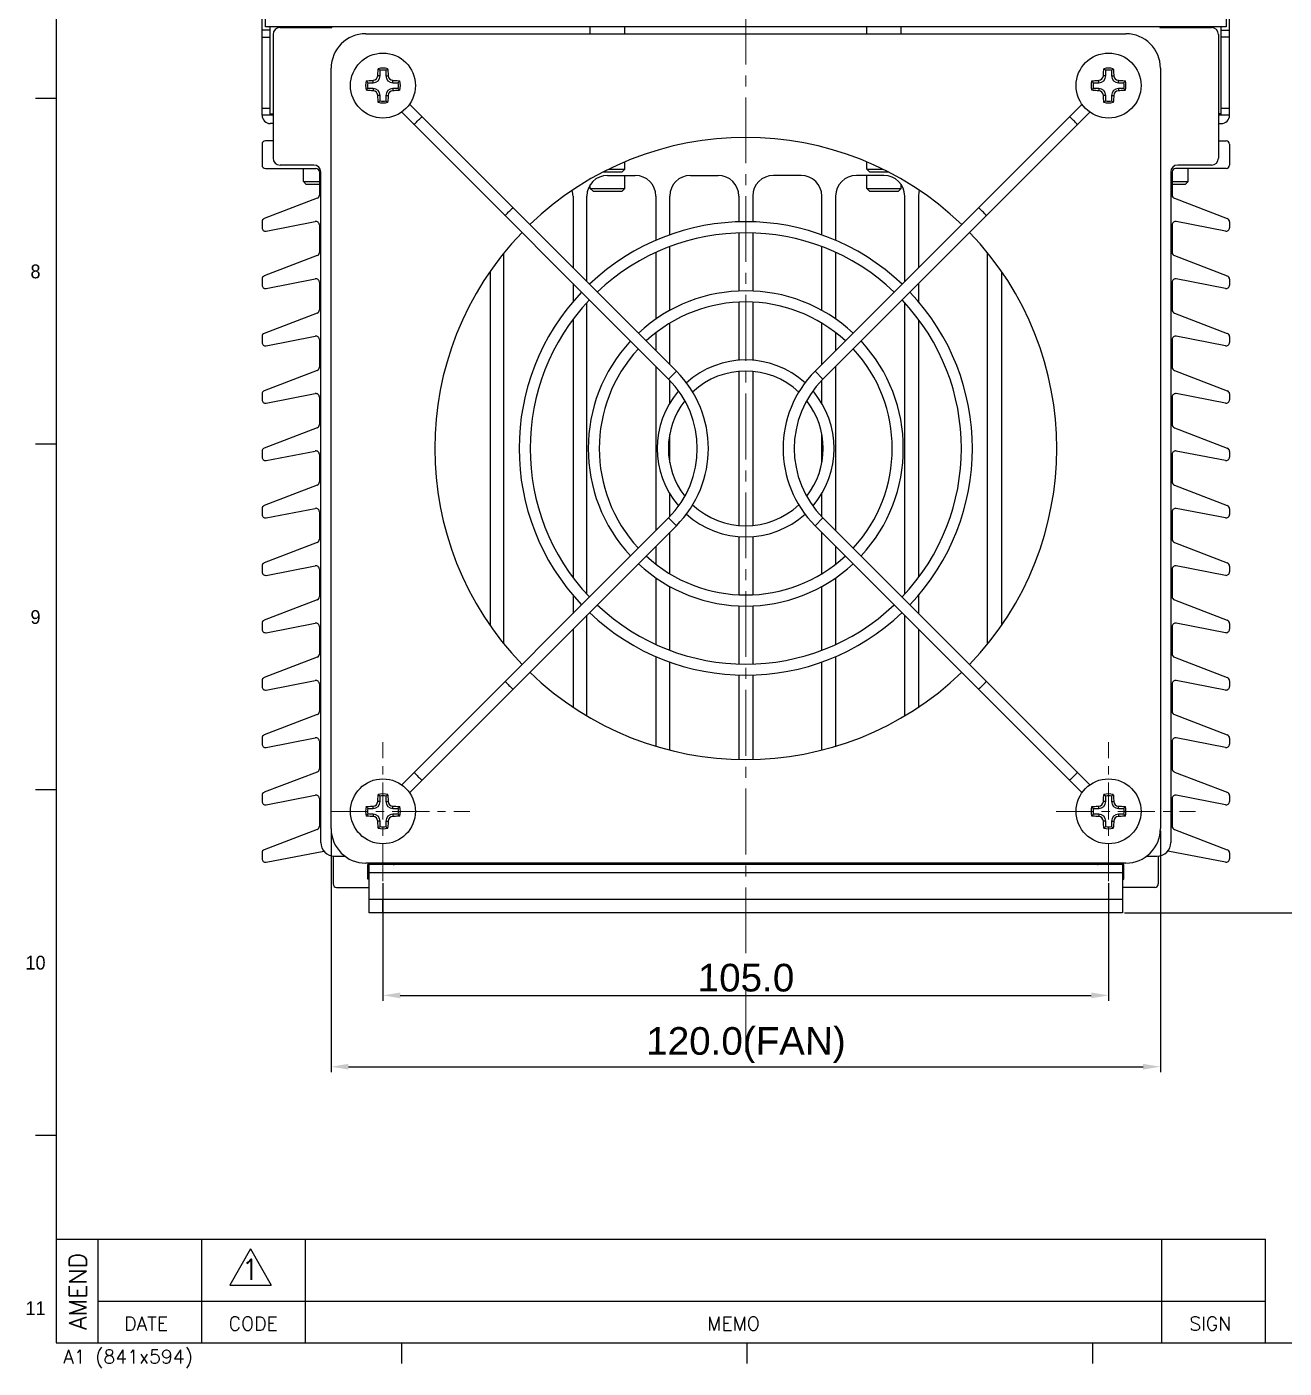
# Model space of a CAD drawing. Header units: millimetres. Extents: x 12659 to 13466, y -343 to 215.
# Drawn here: x 12658.7 to 12840.6, y -342.8 to -148.8 of the extents above; entities that cross this region are included whole.
import ezdxf
from ezdxf.enums import TextEntityAlignment as Align

# ---------------------------------------------------------------- set-up
doc = ezdxf.new("R2010")
doc.units = ezdxf.units.MM
doc.header["$PDMODE"] = 3
doc.header["$PDSIZE"] = 1
for name, pattern in [('CENTER', [17.8, 10.75, -2.35, 2.35, -2.35]), ('CENTER2', [28.575, 19.05, -3.175, 3.175, -3.175]), ('CENTERX2', [101.6, 63.5, -12.7, 12.7, -12.7])]:
    doc.linetypes.add(name, pattern=pattern)
doc.layers.get('0').update_dxf_attribs({"linetype": 'CONTINUOUS'})
doc.layers.get('Defpoints').update_dxf_attribs({"linetype": 'CONTINUOUS'})
doc.layers.add('3', color=112, linetype='CENTERX2', lineweight=15)
doc.layers.add('Dim', color=1, linetype='CONTINUOUS')
doc.styles.add('OMI-1', font='arial.ttf', dxfattribs={"oblique": 1})
doc.styles.add('SIM', font='simplex')
doc.styles.get("Standard").update_dxf_attribs({"font": 'gulim.ttc', "width": 0.8, "height": 2})
doc.dimstyles.new('1', dxfattribs={"dimtxt": 4, "dimasz": 2.5, "dimexe": 0.8, "dimexo": 0.3, "dimgap": 0.5, "dimtad": 1, "dimtoh": 1, "dimdec": 1, "dimzin": 0, "dimdsep": 46, "dimtxsty": 'OMI-1', "dimcen": 0, "dimclrd": 256, "dimclre": 256, "dimclrt": 256, "dimadec": 0, "dimazin": 0, "dimtfac": 0.8, "dimtdec": 1, "dimtix": 1, "dimtmove": 0, "dimatfit": 3, "dimfxl": 1, "dimtolj": 1, "dimtzin": 0, "dimarcsym": 0})

# ---------------------------------------------------------------- blocks, each defined once
blk = doc.blocks.new('*D6272')
at = {"layer": 'Defpoints', "color": 0}
for p in [(12702.7, -264.77), (12822.7, -264.77), (12822.7, -299.22)]:
    blk.add_point(p, dxfattribs=at)
at = {"layer": 'Dim', "lineweight": -2, "ltscale": 0.1}
for p, q in [((12702.7, -265.07), (12702.7, -300.02)), ((12822.7, -265.07), (12822.7, -300.02)), ((12705.2, -299.22), (12820.2, -299.22))]:
    blk.add_line(p, q, dxfattribs=at)
at = {"layer": 'Dim'}
for points in [[(12705.2, -298.8), (12705.2, -299.63), (12702.7, -299.22)], [(12820.2, -299.63), (12820.2, -298.8), (12822.7, -299.22)]]:
    blk.add_solid(points, dxfattribs=at)
at = {"layer": 'Dim', "insert": (12762.7, -296.09), "char_height": 4, "attachment_point": 5, "style": 'OMI-1'}
blk.add_mtext('\\A1;\\A1;120.0(FAN)', dxfattribs=at)
blk = doc.blocks.new('*D6273')
at = {"layer": 'Defpoints', "color": 0}
for p in [(12710.2, -272.37), (12815.2, -272.37), (12815.2, -288.9)]:
    blk.add_point(p, dxfattribs=at)
at = {"layer": 'Dim', "lineweight": -2, "ltscale": 0.1}
for p, q in [((12710.2, -272.67), (12710.2, -289.7)), ((12815.2, -272.67), (12815.2, -289.7)), ((12712.7, -288.9), (12812.7, -288.9))]:
    blk.add_line(p, q, dxfattribs=at)
at = {"layer": 'Dim'}
for points in [[(12712.7, -288.48), (12712.7, -289.31), (12710.2, -288.9)], [(12812.7, -289.31), (12812.7, -288.48), (12815.2, -288.9)]]:
    blk.add_solid(points, dxfattribs=at)
at = {"layer": 'Dim', "insert": (12762.7, -286.36), "char_height": 4, "attachment_point": 5, "style": 'OMI-1'}
blk.add_mtext('\\A1;105.0', dxfattribs=at)
blk = doc.blocks.new('*D6281')
at = {"layer": 'Defpoints', "color": 0}
for p in [(12793.74, -28.27), (12817.2, -276.97), (12849.53, -276.97)]:
    blk.add_point(p, dxfattribs=at)
at = {"layer": 'Dim', "lineweight": -2}
for p, q in [((12794.04, -28.27), (12850.33, -28.27)), ((12849.53, -30.77), (12849.53, -274.47)), ((12817.5, -276.97), (12850.33, -276.97))]:
    blk.add_line(p, q, dxfattribs=at)
at = {"layer": 'Dim'}
for points in [[(12849.94, -30.77), (12849.11, -30.77), (12849.53, -28.27)], [(12849.11, -274.47), (12849.94, -274.47), (12849.53, -276.97)]]:
    blk.add_solid(points, dxfattribs=at)
at = {"layer": 'Dim', "insert": (12846.98, -152.62), "char_height": 4, "attachment_point": 5, "rotation": 90, "style": 'OMI-1'}
blk.add_mtext('\\A1;248.7', dxfattribs=at)

msp = doc.modelspace()

# ---------------------------------------------------------------- linework, layer by layer
for p, q in [((12662.92, 210.84), (12662.92, -339.16)), ((12662.92, -159.16), (12659.92, -159.16)), ((12662.92, -209.16), (12659.92, -209.16)), ((12662.92, -259.16), (12659.92, -259.16)), ((12662.92, -309.16), (12659.92, -309.16)), ((12662.92, -324.16), (12837.92, -324.16)), ((12668.92, -324.16), (12668.92, -339.16)), ((12683.92, -324.16), (12683.92, -339.16)), ((12691.02, -325.56), (12688.02, -330.81)), ((12691.02, -325.56), (12694.02, -330.81)), ((12698.92, -324.16), (12698.92, -339.16)), ((12822.92, -339.16), (12822.92, -324.16)), ((12837.92, -339.16), (12837.92, -324.16)), ((12688.02, -330.81), (12694.02, -330.81)), ((12837.92, -333.16), (12668.92, -333.16)), ((12662.92, -339.16), (13462.92, -339.16)), ((12712.92, -342.16), (12712.92, -339.16)), ((12762.92, -342.16), (12762.92, -339.16)), ((12812.92, -342.16), (12812.92, -339.16))]:
    msp.add_line(p, q)
at = {"color": 7, "linetype": 'Continuous'}
for p, q in [((12692.7, -161.57), (12692.7, -58.97)), ((12693.2, -148.77), (12693.2, -58.77)), ((12832.2, -58.77), (12832.2, -148.77)), ((12832.7, -161.57), (12832.7, -58.97)), ((12693.9, -149.27), (12692.7, -149.27)), ((12832.2, -148.77), (12693.2, -148.77)), ((12693.9, -161.57), (12693.9, -148.77)), ((12695.3, -148.87), (12702.8, -148.87)), ((12696.16, -148.77), (12696.14, -148.87)), ((12700.04, -148.77), (12700.02, -148.87)), ((12702.8, -148.77), (12702.8, -148.87)), ((12740.2, -149.77), (12740.2, -148.77)), ((12745.2, -149.77), (12745.2, -148.77)), ((12780.2, -149.77), (12780.2, -148.77)), ((12785.2, -149.77), (12785.2, -148.77)), ((12822.6, -148.77), (12822.6, -148.87)), ((12822.6, -148.87), (12830.1, -148.87)), ((12827.32, -148.77), (12827.38, -148.87)), ((12831.5, -161.57), (12831.5, -148.77)), ((12831.5, -149.27), (12832.7, -149.27)), ((12692.7, -150.27), (12693.9, -150.27)), ((12694.3, -149.87), (12694.3, -167.77)), ((12707.7, -149.77), (12817.7, -149.77)), ((12831.1, -149.87), (12831.1, -167.77)), ((12832.7, -150.27), (12831.5, -150.27)), ((12702.7, -264.77), (12702.7, -154.77)), ((12709.79, -155.86), (12709.79, -155.06)), ((12710.62, -155.06), (12710.62, -155.86)), ((12814.79, -155.86), (12814.79, -155.06)), ((12815.62, -155.06), (12815.62, -155.86)), ((12822.7, -154.77), (12822.7, -264.77)), ((12707.99, -156.86), (12708.79, -156.86)), ((12708.79, -156.86), (12708.79, -156.52)), ((12709.79, -155.86), (12709.45, -155.86)), ((12710.62, -155.86), (12710.96, -155.86)), ((12711.62, -156.86), (12711.62, -156.52)), ((12711.62, -156.86), (12712.41, -156.86)), ((12812.99, -156.86), (12813.79, -156.86)), ((12813.79, -156.86), (12813.79, -156.52)), ((12814.79, -155.86), (12814.45, -155.86)), ((12815.62, -155.86), (12815.96, -155.86)), ((12816.62, -156.86), (12816.62, -156.52)), ((12816.62, -156.86), (12817.41, -156.86)), ((12708.79, -157.69), (12707.99, -157.69)), ((12708.79, -157.69), (12708.79, -158.03)), ((12709.79, -158.69), (12709.45, -158.69)), ((12709.79, -159.48), (12709.79, -158.69)), ((12710.62, -158.69), (12710.62, -159.48)), ((12710.62, -158.69), (12710.96, -158.69)), ((12711.62, -157.69), (12711.62, -158.03)), ((12712.41, -157.69), (12711.62, -157.69)), ((12813.79, -157.69), (12812.99, -157.69)), ((12813.79, -157.69), (12813.79, -158.03)), ((12814.79, -158.69), (12814.45, -158.69)), ((12814.79, -159.48), (12814.79, -158.69)), ((12815.62, -158.69), (12815.96, -158.69)), ((12815.62, -158.69), (12815.62, -159.48)), ((12817.41, -157.69), (12816.62, -157.69)), ((12816.62, -157.69), (12816.62, -158.03)), ((12693.9, -160.57), (12692.7, -160.57)), ((12752.66, -198.6), (12714.04, -159.98)), ((12772.74, -198.6), (12811.36, -159.98)), ((12832.7, -160.57), (12831.5, -160.57)), ((12694.3, -161.57), (12692.7, -161.57)), ((12693.9, -161.37), (12694.3, -161.37)), ((12694.3, -162.77), (12693.9, -162.77)), ((12751.53, -199.73), (12712.91, -161.11)), ((12773.87, -199.73), (12812.5, -161.11)), ((12831.5, -161.37), (12831.1, -161.37)), ((12832.7, -161.57), (12831.1, -161.57)), ((12831.1, -162.77), (12831.5, -162.77)), ((12692.7, -165.77), (12692.7, -168.77)), ((12694.3, -165.27), (12693.2, -165.27)), ((12831.1, -165.27), (12832.2, -165.27)), ((12832.7, -165.77), (12832.7, -168.77)), ((12700.2, -168.77), (12695.3, -168.77)), ((12745.2, -169.37), (12745.2, -168.33)), ((12780.2, -169.37), (12780.2, -168.33)), ((12830.1, -168.77), (12825.2, -168.77)), ((12693.2, -169.27), (12700.5, -169.27)), ((12698.7, -171.17), (12698.7, -169.27)), ((12701, -169.77), (12701, -173.11)), ((12701.2, -266.77), (12701.2, -169.77)), ((12742.1, -169.77), (12744.8, -169.77)), ((12742.7, -170.27), (12746.7, -170.27)), ((12742.93, -169.37), (12745.2, -169.37)), ((12745.2, -169.37), (12744.8, -169.77)), ((12745.2, -172.17), (12745.2, -170.27)), ((12754.7, -170.27), (12758.7, -170.27)), ((12770.7, -170.27), (12766.7, -170.27)), ((12782.7, -170.27), (12778.7, -170.27)), ((12780.2, -169.37), (12782.47, -169.37)), ((12780.2, -169.37), (12780.6, -169.77)), ((12780.2, -172.17), (12780.2, -170.27)), ((12780.6, -169.77), (12783.3, -169.77)), ((12824.2, -169.77), (12824.2, -266.77)), ((12824.4, -169.77), (12824.4, -173.11)), ((12832.2, -169.27), (12824.9, -169.27)), ((12826.7, -171.17), (12826.7, -169.27)), ((12699.1, -171.57), (12698.7, -171.17)), ((12698.7, -171.17), (12701, -171.17)), ((12701, -171.57), (12699.1, -171.57)), ((12740.2, -172.17), (12740.2, -171.62)), ((12740.2, -172.17), (12740.6, -172.57)), ((12740.2, -172.17), (12745.2, -172.17)), ((12740.6, -172.57), (12744.8, -172.57)), ((12745.2, -172.17), (12744.8, -172.57)), ((12780.2, -172.17), (12785.2, -172.17)), ((12780.2, -172.17), (12780.6, -172.57)), ((12780.6, -172.57), (12784.8, -172.57)), ((12785.2, -172.17), (12784.8, -172.57)), ((12785.2, -172.17), (12785.2, -171.62)), ((12824.4, -171.17), (12826.7, -171.17)), ((12826.3, -171.57), (12824.4, -171.57)), ((12826.3, -171.57), (12826.7, -171.17)), ((12700.68, -173.58), (12693.02, -176.52)), ((12737.7, -173.27), (12737.7, -183.64)), ((12739.7, -185.64), (12739.7, -173.27)), ((12749.7, -173.27), (12749.7, -179.69)), ((12751.7, -178.88), (12751.7, -173.27)), ((12761.7, -173.27), (12761.7, -177.02)), ((12763.7, -173.27), (12763.7, -177.02)), ((12773.7, -178.88), (12773.7, -173.27)), ((12775.7, -173.27), (12775.7, -179.69)), ((12785.7, -185.64), (12785.7, -173.27)), ((12787.7, -173.27), (12787.7, -183.64)), ((12824.72, -173.58), (12832.38, -176.52)), ((12692.7, -176.99), (12692.7, -177.83)), ((12693.3, -178.33), (12700.41, -176.94)), ((12701, -177.43), (12701, -181.41)), ((12824.4, -177.43), (12824.4, -181.41)), ((12832.11, -178.33), (12825, -176.94)), ((12832.7, -176.99), (12832.7, -177.83)), ((12761.7, -178.62), (12761.7, -187.02)), ((12763.7, -178.62), (12763.7, -187.02)), ((12700.68, -181.88), (12693.02, -184.82)), ((12727.7, -238.01), (12727.7, -181.54)), ((12749.7, -181.42), (12749.7, -191.06)), ((12751.7, -189.82), (12751.7, -180.59)), ((12773.7, -189.82), (12773.7, -180.59)), ((12775.7, -181.42), (12775.7, -191.06)), ((12797.7, -238.01), (12797.7, -181.54)), ((12824.72, -181.88), (12832.38, -184.82)), ((12725.7, -184.21), (12725.7, -235.33)), ((12799.7, -184.21), (12799.7, -235.33)), ((12692.7, -185.29), (12692.7, -186.13)), ((12693.3, -186.63), (12700.41, -185.24)), ((12701, -185.73), (12701, -189.71)), ((12737.7, -185.9), (12737.7, -188.55)), ((12787.7, -185.9), (12787.7, -188.55)), ((12824.4, -185.73), (12824.4, -189.71)), ((12832.11, -186.63), (12825, -185.24)), ((12832.7, -185.29), (12832.7, -186.13)), ((12739.7, -230.81), (12739.7, -188.74)), ((12761.7, -188.62), (12761.7, -197.03)), ((12763.7, -188.62), (12763.7, -197.03)), ((12785.7, -230.81), (12785.7, -188.74)), ((12700.68, -190.18), (12693.02, -193.12)), ((12737.7, -191.15), (12737.7, -228.4)), ((12751.7, -197.64), (12751.7, -191.68)), ((12773.7, -197.64), (12773.7, -191.68)), ((12787.7, -191.15), (12787.7, -228.4)), ((12824.72, -190.18), (12832.38, -193.12)), ((12692.7, -193.59), (12692.7, -194.43)), ((12693.3, -194.93), (12700.41, -193.54)), ((12701, -194.03), (12701, -198.01)), ((12749.7, -193.05), (12749.7, -195.64)), ((12775.7, -193.05), (12775.7, -195.64)), ((12824.4, -194.03), (12824.4, -198.01)), ((12832.11, -194.93), (12825, -193.54)), ((12832.7, -193.59), (12832.7, -194.43)), ((12749.7, -197.9), (12749.7, -221.64)), ((12775.7, -197.9), (12775.7, -221.64)), ((12700.68, -198.48), (12693.02, -201.42)), ((12751.53, -199.73), (12752.66, -198.6)), ((12761.7, -198.63), (12761.7, -220.92)), ((12763.7, -198.63), (12763.7, -220.92)), ((12773.87, -199.73), (12772.74, -198.6)), ((12824.72, -198.48), (12832.38, -201.42)), ((12751.7, -203.26), (12751.7, -199.92)), ((12773.7, -203.26), (12773.7, -199.92)), ((12692.7, -201.89), (12692.7, -202.73)), ((12693.3, -203.23), (12700.41, -201.84)), ((12701, -202.33), (12701, -206.31)), ((12824.4, -202.33), (12824.4, -206.31)), ((12832.11, -203.23), (12825, -201.84)), ((12832.7, -201.89), (12832.7, -202.73)), ((12700.68, -206.78), (12693.02, -209.72)), ((12824.72, -206.78), (12832.38, -209.72)), ((12751.7, -211.79), (12751.7, -207.76)), ((12773.7, -211.79), (12773.7, -207.76)), ((12692.7, -210.19), (12692.7, -211.03)), ((12693.3, -211.53), (12700.41, -210.14)), ((12701, -210.63), (12701, -214.61)), ((12824.4, -210.63), (12824.4, -214.61)), ((12832.11, -211.53), (12825, -210.14)), ((12832.7, -210.19), (12832.7, -211.03)), ((12700.68, -215.08), (12693.02, -218.02)), ((12824.72, -215.08), (12832.38, -218.02)), ((12751.7, -219.62), (12751.7, -216.29)), ((12773.7, -219.62), (12773.7, -216.29)), ((12692.7, -218.49), (12692.7, -219.33)), ((12693.3, -219.83), (12700.41, -218.44)), ((12701, -218.93), (12701, -222.91)), ((12824.4, -218.93), (12824.4, -222.91)), ((12832.11, -219.83), (12825, -218.44)), ((12832.7, -218.49), (12832.7, -219.33)), ((12751.53, -219.81), (12712.91, -258.44)), ((12752.66, -220.95), (12714.04, -259.57)), ((12751.53, -219.81), (12752.66, -220.95)), ((12773.87, -219.81), (12772.74, -220.95)), ((12772.74, -220.95), (12811.36, -259.57)), ((12773.87, -219.81), (12812.5, -258.44)), ((12751.7, -227.87), (12751.7, -221.9)), ((12761.7, -222.52), (12761.7, -230.92)), ((12763.7, -222.52), (12763.7, -230.92)), ((12773.7, -227.87), (12773.7, -221.9)), ((12700.68, -223.38), (12693.02, -226.32)), ((12749.7, -223.9), (12749.7, -226.49)), ((12775.7, -223.9), (12775.7, -226.49)), ((12824.72, -223.38), (12832.38, -226.32)), ((12692.7, -226.79), (12692.7, -227.63)), ((12693.3, -228.13), (12700.41, -226.74)), ((12832.11, -228.13), (12825, -226.74)), ((12832.7, -226.79), (12832.7, -227.63)), ((12701, -227.23), (12701, -231.21)), ((12749.7, -228.48), (12749.7, -238.13)), ((12775.7, -228.48), (12775.7, -238.13)), ((12824.4, -227.23), (12824.4, -231.21)), ((12751.7, -238.96), (12751.7, -229.73)), ((12773.7, -238.96), (12773.7, -229.73)), ((12700.68, -231.68), (12693.02, -234.62)), ((12737.7, -230.99), (12737.7, -233.64)), ((12761.7, -232.52), (12761.7, -240.93)), ((12763.7, -232.52), (12763.7, -240.93)), ((12787.7, -230.99), (12787.7, -233.64)), ((12824.72, -231.68), (12832.38, -234.62)), ((12739.7, -248.43), (12739.7, -233.9)), ((12785.7, -248.43), (12785.7, -233.9)), ((12692.7, -235.09), (12692.7, -235.93)), ((12693.3, -236.43), (12700.41, -235.04)), ((12701, -235.53), (12701, -239.51)), ((12737.7, -235.9), (12737.7, -247.15)), ((12787.7, -235.9), (12787.7, -247.15)), ((12824.4, -235.53), (12824.4, -239.51)), ((12832.11, -236.43), (12825, -235.04)), ((12832.7, -235.09), (12832.7, -235.93)), ((12700.68, -239.98), (12693.02, -242.92)), ((12749.7, -239.86), (12749.7, -252.83)), ((12775.7, -239.86), (12775.7, -252.83)), ((12824.72, -239.98), (12832.38, -242.92)), ((12751.7, -253.39), (12751.7, -240.66)), ((12761.7, -242.53), (12761.7, -254.73)), ((12763.7, -242.53), (12763.7, -254.73)), ((12773.7, -253.39), (12773.7, -240.66)), ((12692.7, -243.39), (12692.7, -244.23)), ((12693.3, -244.73), (12700.41, -243.34)), ((12701, -243.83), (12701, -247.81)), ((12824.4, -243.83), (12824.4, -247.81)), ((12832.11, -244.73), (12825, -243.34)), ((12832.7, -243.39), (12832.7, -244.23)), ((12700.68, -248.28), (12693.02, -251.22)), ((12824.72, -248.28), (12832.38, -251.22)), ((12692.7, -251.69), (12692.7, -252.53)), ((12693.3, -253.03), (12700.41, -251.64)), ((12701, -252.13), (12701, -256.11)), ((12824.4, -252.13), (12824.4, -256.11)), ((12832.11, -253.03), (12825, -251.64)), ((12832.7, -251.69), (12832.7, -252.53)), ((12700.68, -256.58), (12693.02, -259.52)), ((12824.72, -256.58), (12832.38, -259.52)), ((12692.7, -259.99), (12692.7, -260.83)), ((12693.3, -261.33), (12700.41, -259.94)), ((12832.11, -261.33), (12825, -259.94)), ((12832.7, -259.99), (12832.7, -260.83)), ((12701, -260.43), (12701, -264.41)), ((12707.99, -261.86), (12708.79, -261.86)), ((12708.79, -261.86), (12708.79, -261.52)), ((12709.79, -260.86), (12709.45, -260.86)), ((12709.79, -260.86), (12709.79, -260.06)), ((12710.62, -260.06), (12710.62, -260.86)), ((12710.62, -260.86), (12710.96, -260.86)), ((12711.62, -261.86), (12711.62, -261.52)), ((12711.62, -261.86), (12712.41, -261.86)), ((12812.99, -261.86), (12813.79, -261.86)), ((12813.79, -261.86), (12813.79, -261.52)), ((12814.79, -260.86), (12814.45, -260.86)), ((12814.79, -260.86), (12814.79, -260.06)), ((12815.62, -260.06), (12815.62, -260.86)), ((12815.62, -260.86), (12815.96, -260.86)), ((12816.62, -261.86), (12816.62, -261.52)), ((12816.62, -261.86), (12817.41, -261.86)), ((12824.4, -260.43), (12824.4, -264.41)), ((12708.79, -262.69), (12707.99, -262.69)), ((12708.79, -262.69), (12708.79, -263.03)), ((12709.79, -263.69), (12709.45, -263.69)), ((12709.79, -264.48), (12709.79, -263.69)), ((12710.62, -263.69), (12710.96, -263.69)), ((12710.62, -263.69), (12710.62, -264.48)), ((12712.41, -262.69), (12711.62, -262.69)), ((12711.62, -262.69), (12711.62, -263.03)), ((12813.79, -262.69), (12812.99, -262.69)), ((12813.79, -262.69), (12813.79, -263.03)), ((12814.79, -263.69), (12814.45, -263.69)), ((12814.79, -264.48), (12814.79, -263.69)), ((12815.62, -263.69), (12815.96, -263.69)), ((12815.62, -263.69), (12815.62, -264.48)), ((12817.41, -262.69), (12816.62, -262.69)), ((12816.62, -262.69), (12816.62, -263.03)), ((12700.68, -264.88), (12693.02, -267.82)), ((12824.72, -264.88), (12832.38, -267.82)), ((12692.7, -268.29), (12692.7, -269.13)), ((12693.3, -269.63), (12701.63, -268.01)), ((12703, -268.77), (12703, -272.77)), ((12703.2, -268.77), (12704.71, -268.77)), ((12820.69, -268.77), (12822.2, -268.77)), ((12822.4, -268.77), (12822.4, -272.77)), ((12832.11, -269.63), (12823.77, -268.01)), ((12832.7, -268.29), (12832.7, -269.13)), ((12817.7, -269.77), (12707.7, -269.77)), ((12817.4, -269.97), (12708, -269.97)), ((12708, -272.07), (12708, -269.97)), ((12708.2, -276.97), (12708.2, -269.97)), ((12817.2, -271.17), (12708.2, -271.17)), ((12720.7, -269.77), (12720.7, -269.97)), ((12724.7, -269.77), (12724.7, -269.97)), ((12753.7, -269.97), (12753.7, -269.77)), ((12771.7, -269.97), (12771.7, -269.77)), ((12800.7, -269.77), (12800.7, -269.97)), ((12804.7, -269.77), (12804.7, -269.97)), ((12817.2, -269.97), (12817.2, -276.97)), ((12817.4, -272.07), (12817.4, -269.97)), ((12703.5, -273.27), (12708.2, -273.27)), ((12708.2, -272.07), (12708, -272.07)), ((12817.2, -272.07), (12817.4, -272.07)), ((12821.9, -273.27), (12817.2, -273.27)), ((12708.2, -274.97), (12817.2, -274.97)), ((12710.2, -276.97), (12710.2, -274.97)), ((12815.2, -274.97), (12815.2, -276.97)), ((12817.2, -276.97), (12708.2, -276.97))]:
    msp.add_line(p, q, dxfattribs=at)
for centre in [(12710.2, -157.27), (12815.2, -157.27), (12710.2, -262.27), (12815.2, -262.27)]:
    msp.add_circle(centre, 4.7, dxfattribs=at)
for centre, radius, start, end in [((12695.3, -149.87), 1, 90, 180), ((12722.7, -134.57), 25.8, 213.4126, 213.6841), ((12802.7, -134.57), 25.8, 326.3159, 326.5874), ((12830.1, -149.87), 1, 0, 90), ((12707.7, -154.77), 5, 90, 180), ((12817.7, -154.77), 5, 0, 90), ((12710.2, -157.27), 2.52, 74.2586, 105.7414), ((12710.2, -157.27), 2.25, 79.3916, 100.6084), ((12815.2, -157.27), 2.52, 74.2586, 105.7414), ((12815.2, -157.27), 2.25, 79.3916, 100.6084), ((12710.2, -157.27), 2.52, 164.2586, 195.7414), ((12710.2, -157.27), 2.25, 169.3916, 190.6084), ((12708.79, -155.86), 1, 270, 0), ((12708.75, -155.82), 0.694, 272.8543, 357.1457), ((12711.62, -155.86), 1, 180, 270), ((12711.65, -155.82), 0.694, 182.8541, 267.1459), ((12710.2, -157.27), 2.25, 349.3916, 10.6084), ((12710.2, -157.27), 2.52, 344.2586, 15.7414), ((12815.2, -157.27), 2.52, 164.2586, 195.7414), ((12815.2, -157.27), 2.25, 169.3916, 190.6084), ((12813.79, -155.86), 1, 270, 0), ((12813.75, -155.82), 0.694, 272.8543, 357.1457), ((12816.62, -155.86), 1, 180, 270), ((12816.65, -155.82), 0.694, 182.8541, 267.1459), ((12815.2, -157.27), 2.25, 349.3916, 10.6084), ((12815.2, -157.27), 2.52, 344.2586, 15.7414), ((12708.79, -158.69), 1, 0, 90), ((12708.75, -158.72), 0.694, 2.8541, 87.1459), ((12711.62, -158.69), 1, 90, 180), ((12711.65, -158.72), 0.694, 92.8543, 177.1457), ((12813.79, -158.69), 1, 0, 90), ((12813.75, -158.72), 0.694, 2.8541, 87.1459), ((12816.62, -158.69), 1, 90, 180), ((12816.65, -158.72), 0.694, 92.8543, 177.1457), ((12710.2, -157.27), 2.52, 254.2586, 285.7414), ((12710.2, -157.27), 2.25, 259.3916, 280.6084), ((12815.2, -157.27), 2.52, 254.2586, 285.7414), ((12815.2, -157.27), 2.25, 259.3916, 280.6084), ((12693.9, -161.57), 1.2, 180, 270), ((12831.5, -161.57), 1.2, 270, 0), ((12762.7, -209.77), 45, 46.0168, 133.9832), ((12693.2, -165.77), 0.5, 90, 180), ((12832.2, -165.77), 0.5, 0, 90), ((12693.2, -168.77), 0.5, 180, 270), ((12695.3, -167.77), 1, 180, 270), ((12700.2, -169.77), 1, 0, 90), ((12825.2, -169.77), 1, 90, 180), ((12830.1, -167.77), 1, 270, 360), ((12832.2, -168.77), 0.5, 270, 0), ((12700.5, -169.77), 0.5, 0, 90), ((12742.7, -173.27), 3, 90, 180), ((12746.7, -173.27), 3, 0, 90), ((12754.7, -173.27), 3, 90, 180), ((12758.7, -173.27), 3, 0, 90), ((12766.7, -173.27), 3, 90, 180), ((12770.7, -173.27), 3, 0, 90), ((12778.7, -173.27), 3, 90, 180), ((12782.7, -173.27), 3, 0, 90), ((12824.9, -169.77), 0.5, 90, 180), ((12734.7, -173.27), 3, 0, 15.4754), ((12790.7, -173.27), 3, 164.5246, 180), ((12700.5, -173.11), 0.5, 291, 0), ((12824.9, -173.11), 0.5, 180, 249), ((12693.2, -176.99), 0.5, 111, 180), ((12832.2, -176.99), 0.5, 0, 69), ((12693.2, -177.83), 0.5, 180, 281), ((12700.5, -177.43), 0.5, 0, 101), ((12762.7, -209.77), 45, 136.0168, 223.9832), ((12762.7, -209.77), 32.8, 46.3992, 133.6008), ((12762.7, -209.77), 45, 316.0168, 43.9832), ((12824.9, -177.43), 0.5, 79, 180), ((12832.2, -177.83), 0.5, 259, 0), ((12762.7, -209.77), 31.2, 46.471, 133.529), ((12700.5, -181.41), 0.5, 291, 0), ((12824.9, -181.41), 0.5, 180, 249), ((12693.2, -185.29), 0.5, 111, 180), ((12693.2, -186.13), 0.5, 180, 281), ((12700.5, -185.73), 0.5, 0, 101), ((12824.9, -185.73), 0.5, 79, 180), ((12832.2, -186.13), 0.5, 259, 0), ((12832.2, -185.29), 0.5, 0, 69), ((12762.7, -209.77), 32.8, 136.3992, 223.6008), ((12762.7, -209.77), 22.8, 47.0136, 132.9864), ((12762.7, -209.77), 32.8, 316.3992, 43.6008), ((12700.5, -189.71), 0.5, 291, 0), ((12762.7, -209.77), 31.2, 136.471, 223.529), ((12762.7, -209.77), 21.2, 47.1656, 132.8344), ((12762.7, -209.77), 31.2, 316.471, 43.529), ((12824.9, -189.71), 0.5, 180, 249), ((12693.2, -193.59), 0.5, 111, 180), ((12700.5, -194.03), 0.5, 0, 101), ((12824.9, -194.03), 0.5, 79, 180), ((12832.2, -193.59), 0.5, 0, 69), ((12693.2, -194.43), 0.5, 180, 281), ((12762.7, -209.77), 22.8, 137.0136, 222.9864), ((12762.7, -209.77), 21.2, 137.1656, 222.8344), ((12762.7, -209.77), 21.2, 317.1656, 42.8344), ((12762.7, -209.77), 22.8, 317.0136, 42.9864), ((12832.2, -194.43), 0.5, 259, 0), ((12762.7, -209.77), 12.8, 47.812, 132.188), ((12700.5, -198.01), 0.5, 291, 0), ((12741.49, -209.77), 14.2, 315, 45), ((12741.49, -209.77), 15.8, 315, 45), ((12762.7, -209.77), 11.2, 46.6495, 133.3505), ((12783.91, -209.77), 15.8, 135, 225), ((12783.91, -209.77), 14.2, 135, 225), ((12824.9, -198.01), 0.5, 180, 249), ((12693.2, -201.89), 0.5, 111, 180), ((12762.7, -209.77), 12.8, 139.4702, 220.5298), ((12762.7, -209.77), 12.8, 319.4702, 40.5298), ((12832.2, -201.89), 0.5, 0, 69), ((12693.2, -202.73), 0.5, 180, 281), ((12700.5, -202.33), 0.5, 0, 101), ((12762.7, -209.77), 11.2, 141.9406, 218.0594), ((12762.7, -209.77), 11.2, 321.9406, 38.0594), ((12824.9, -202.33), 0.5, 79, 180), ((12832.2, -202.73), 0.5, 259, 0), ((12700.5, -206.31), 0.5, 291, 0), ((12824.9, -206.31), 0.5, 180, 249), ((12693.2, -210.19), 0.5, 111, 180), ((12693.2, -211.03), 0.5, 180, 281), ((12700.5, -210.63), 0.5, 0, 101), ((12824.9, -210.63), 0.5, 79, 180), ((12832.2, -211.03), 0.5, 259, 0), ((12832.2, -210.19), 0.5, 0, 69), ((12700.5, -214.61), 0.5, 291, 0), ((12824.9, -214.61), 0.5, 180, 249), ((12693.2, -218.49), 0.5, 111, 180), ((12700.5, -218.93), 0.5, 0, 101), ((12762.7, -209.77), 12.8, 227.812, 312.188), ((12762.7, -209.77), 11.2, 226.6495, 313.3505), ((12824.9, -218.93), 0.5, 79, 180), ((12832.2, -218.49), 0.5, 0, 69), ((12693.2, -219.33), 0.5, 180, 281), ((12832.2, -219.33), 0.5, 259, 0), ((12700.5, -222.91), 0.5, 291, 0), ((12824.9, -222.91), 0.5, 180, 249), ((12693.2, -226.79), 0.5, 111, 180), ((12700.5, -227.23), 0.5, 0, 101), ((12762.7, -209.77), 22.8, 227.0136, 312.9864), ((12762.7, -209.77), 21.2, 227.1656, 312.8344), ((12824.9, -227.23), 0.5, 79, 180), ((12832.2, -226.79), 0.5, 0, 69), ((12693.2, -227.63), 0.5, 180, 281), ((12832.2, -227.63), 0.5, 259, 0), ((12700.5, -231.21), 0.5, 291, 0), ((12762.7, -209.77), 31.2, 226.471, 313.529), ((12824.9, -231.21), 0.5, 180, 249), ((12693.2, -235.09), 0.5, 111, 180), ((12762.7, -209.77), 32.8, 226.3992, 313.6008), ((12832.2, -235.09), 0.5, 0, 69), ((12693.2, -235.93), 0.5, 180, 281), ((12700.5, -235.53), 0.5, 0, 101), ((12824.9, -235.53), 0.5, 79, 180), ((12832.2, -235.93), 0.5, 259, 0), ((12700.5, -239.51), 0.5, 291, 0), ((12824.9, -239.51), 0.5, 180, 249), ((12762.7, -209.77), 45, 226.0168, 313.9832), ((12693.2, -243.39), 0.5, 111, 180), ((12693.2, -244.23), 0.5, 180, 281), ((12700.5, -243.83), 0.5, 0, 101), ((12824.9, -243.83), 0.5, 79, 180), ((12832.2, -244.23), 0.5, 259, 0), ((12832.2, -243.39), 0.5, 0, 69), ((12700.5, -247.81), 0.5, 291, 0), ((12824.9, -247.81), 0.5, 180, 249), ((12693.2, -251.69), 0.5, 111, 180), ((12700.5, -252.13), 0.5, 0, 101), ((12824.9, -252.13), 0.5, 79, 180), ((12832.2, -251.69), 0.5, 0, 69), ((12693.2, -252.53), 0.5, 180, 281), ((12832.2, -252.53), 0.5, 259, 0), ((12700.5, -256.11), 0.5, 291, 0), ((12824.9, -256.11), 0.5, 180, 249), ((12693.2, -259.99), 0.5, 111, 180), ((12700.5, -260.43), 0.5, 0, 101), ((12710.2, -262.27), 2.52, 74.2586, 105.7414), ((12710.2, -262.27), 2.25, 79.3916, 100.6084), ((12815.2, -262.27), 2.52, 74.2586, 105.7414), ((12815.2, -262.27), 2.25, 79.3916, 100.6084), ((12824.9, -260.43), 0.5, 79, 180), ((12832.2, -259.99), 0.5, 0, 69), ((12693.2, -260.83), 0.5, 180, 281), ((12710.2, -262.27), 2.52, 164.2586, 195.7414), ((12710.2, -262.27), 2.25, 169.3916, 190.6084), ((12708.79, -260.86), 1, 270, 0), ((12708.75, -260.82), 0.694, 272.8543, 357.1457), ((12711.62, -260.86), 1, 180, 270), ((12711.65, -260.82), 0.694, 182.8541, 267.1459), ((12710.2, -262.27), 2.25, 349.3916, 10.6084), ((12710.2, -262.27), 2.52, 344.2586, 15.7414), ((12815.2, -262.27), 2.52, 164.2586, 195.7414), ((12815.2, -262.27), 2.25, 169.3916, 190.6084), ((12813.79, -260.86), 1, 270, 0), ((12813.75, -260.82), 0.694, 272.8543, 357.1457), ((12816.62, -260.86), 1, 180, 270), ((12816.65, -260.82), 0.694, 182.8541, 267.1459), ((12815.2, -262.27), 2.25, 349.3916, 10.6084), ((12815.2, -262.27), 2.52, 344.2586, 15.7414), ((12832.2, -260.83), 0.5, 259, 0), ((12708.79, -263.69), 1, 0, 90), ((12708.75, -263.72), 0.694, 2.8541, 87.1459), ((12711.62, -263.69), 1, 90, 180), ((12711.65, -263.72), 0.694, 92.8543, 177.1457), ((12813.79, -263.69), 1, 0, 90), ((12813.75, -263.72), 0.694, 2.8541, 87.1459), ((12816.62, -263.69), 1, 90, 180), ((12816.65, -263.72), 0.694, 92.8543, 177.1457), ((12700.5, -264.41), 0.5, 291, 0), ((12707.7, -264.77), 5, 180, 270), ((12710.2, -262.27), 2.52, 254.2586, 285.7414), ((12710.2, -262.27), 2.25, 259.3916, 280.6084), ((12815.2, -262.27), 2.52, 254.2586, 285.7414), ((12815.2, -262.27), 2.25, 259.3916, 280.6084), ((12817.7, -264.77), 5, 270, 0), ((12824.9, -264.41), 0.5, 180, 249), ((12703.2, -266.77), 2, 180, 270), ((12822.2, -266.77), 2, 270, 0), ((12693.2, -268.29), 0.5, 111, 180), ((12693.2, -269.13), 0.5, 180, 281), ((12832.2, -269.13), 0.5, 259, 0), ((12832.2, -268.29), 0.5, 0, 69), ((12711.7, -269.47), 0.5, 270, 322.8463), ((12813.7, -269.47), 0.5, 217.1537, 270), ((12703.5, -272.77), 0.5, 180, 270), ((12821.9, -272.77), 0.5, 270, 0)]:
    msp.add_arc(centre, radius, start, end, dxfattribs=at)
for points, knots in [([(12709.45, -155.86), (12709.45, -155.77), (12709.47, -155.43), (12709.49, -155.1), (12709.52, -154.85)], [0, 0, 0, 0, 0.257775, 1, 1, 1, 1]), ([(12709.79, -155.06), (12709.76, -155.04), (12709.68, -154.97), (12709.59, -154.9), (12709.52, -154.85)], [0, 0, 0, 0, 0.253259, 1, 1, 1, 1]), ([(12710.62, -155.06), (12710.64, -155.04), (12710.73, -154.97), (12710.82, -154.9), (12710.88, -154.85)], [0, 0, 0, 0, 0.253259, 1, 1, 1, 1]), ([(12710.88, -154.85), (12710.89, -154.93), (12710.92, -155.27), (12710.94, -155.6), (12710.96, -155.86)], [0, 0, 0, 0, 0.241535, 1, 1, 1, 1]), ([(12814.45, -155.86), (12814.45, -155.77), (12814.47, -155.43), (12814.49, -155.1), (12814.52, -154.85)], [0, 0, 0, 0, 0.257775, 1, 1, 1, 1]), ([(12814.79, -155.06), (12814.76, -155.04), (12814.68, -154.97), (12814.59, -154.9), (12814.52, -154.85)], [0, 0, 0, 0, 0.253259, 1, 1, 1, 1]), ([(12815.62, -155.06), (12815.64, -155.04), (12815.73, -154.97), (12815.82, -154.9), (12815.88, -154.85)], [0, 0, 0, 0, 0.253259, 1, 1, 1, 1]), ([(12815.88, -154.85), (12815.89, -154.93), (12815.92, -155.27), (12815.94, -155.6), (12815.96, -155.86)], [0, 0, 0, 0, 0.241535, 1, 1, 1, 1]), ([(12707.78, -156.59), (12707.86, -156.58), (12708.19, -156.55), (12708.53, -156.53), (12708.79, -156.52)], [0, 0, 0, 0, 0.241537, 1, 1, 1, 1]), ([(12707.99, -156.86), (12707.97, -156.84), (12707.9, -156.75), (12707.83, -156.66), (12707.78, -156.59)], [0, 0, 0, 0, 0.253259, 1, 1, 1, 1]), ([(12711.62, -156.52), (12711.7, -156.52), (12712.04, -156.54), (12712.38, -156.57), (12712.63, -156.59)], [0, 0, 0, 0, 0.257775, 1, 1, 1, 1]), ([(12712.41, -156.86), (12712.43, -156.84), (12712.5, -156.75), (12712.57, -156.66), (12712.63, -156.59)], [0, 0, 0, 0, 0.253259, 1, 1, 1, 1]), ([(12812.78, -156.59), (12812.86, -156.58), (12813.19, -156.55), (12813.53, -156.53), (12813.79, -156.52)], [0, 0, 0, 0, 0.241537, 1, 1, 1, 1]), ([(12812.99, -156.86), (12812.97, -156.84), (12812.9, -156.75), (12812.83, -156.66), (12812.78, -156.59)], [0, 0, 0, 0, 0.253259, 1, 1, 1, 1]), ([(12816.62, -156.52), (12816.7, -156.52), (12817.04, -156.54), (12817.38, -156.57), (12817.63, -156.59)], [0, 0, 0, 0, 0.257775, 1, 1, 1, 1]), ([(12817.41, -156.86), (12817.43, -156.84), (12817.5, -156.75), (12817.57, -156.66), (12817.63, -156.59)], [0, 0, 0, 0, 0.253259, 1, 1, 1, 1]), ([(12707.99, -157.69), (12707.97, -157.71), (12707.9, -157.8), (12707.83, -157.89), (12707.78, -157.96)], [0, 0, 0, 0, 0.253259, 1, 1, 1, 1]), ([(12708.79, -158.03), (12708.7, -158.02), (12708.36, -158.01), (12708.03, -157.98), (12707.78, -157.96)], [0, 0, 0, 0, 0.257775, 1, 1, 1, 1]), ([(12709.52, -159.7), (12709.51, -159.62), (12709.48, -159.28), (12709.46, -158.94), (12709.45, -158.69)], [0, 0, 0, 0, 0.241535, 1, 1, 1, 1]), ([(12710.96, -158.69), (12710.95, -158.77), (12710.93, -159.11), (12710.91, -159.45), (12710.88, -159.7)], [0, 0, 0, 0, 0.257775, 1, 1, 1, 1]), ([(12712.63, -157.96), (12712.55, -157.96), (12712.21, -157.99), (12711.87, -158.02), (12711.62, -158.03)], [0, 0, 0, 0, 0.241537, 1, 1, 1, 1]), ([(12712.41, -157.69), (12712.43, -157.71), (12712.5, -157.8), (12712.57, -157.89), (12712.63, -157.96)], [0, 0, 0, 0, 0.253259, 1, 1, 1, 1]), ([(12812.99, -157.69), (12812.97, -157.71), (12812.9, -157.8), (12812.83, -157.89), (12812.78, -157.96)], [0, 0, 0, 0, 0.253259, 1, 1, 1, 1]), ([(12813.79, -158.03), (12813.7, -158.02), (12813.36, -158.01), (12813.03, -157.98), (12812.78, -157.96)], [0, 0, 0, 0, 0.257775, 1, 1, 1, 1]), ([(12814.52, -159.7), (12814.51, -159.62), (12814.48, -159.28), (12814.46, -158.94), (12814.45, -158.69)], [0, 0, 0, 0, 0.241535, 1, 1, 1, 1]), ([(12815.96, -158.69), (12815.95, -158.77), (12815.93, -159.11), (12815.91, -159.45), (12815.88, -159.7)], [0, 0, 0, 0, 0.257775, 1, 1, 1, 1]), ([(12817.63, -157.96), (12817.55, -157.96), (12817.21, -157.99), (12816.87, -158.02), (12816.62, -158.03)], [0, 0, 0, 0, 0.241537, 1, 1, 1, 1]), ([(12817.41, -157.69), (12817.43, -157.71), (12817.5, -157.8), (12817.57, -157.89), (12817.63, -157.96)], [0, 0, 0, 0, 0.253259, 1, 1, 1, 1]), ([(12709.79, -159.48), (12709.76, -159.5), (12709.68, -159.58), (12709.59, -159.65), (12709.52, -159.7)], [0, 0, 0, 0, 0.253259, 1, 1, 1, 1]), ([(12710.62, -159.48), (12710.64, -159.5), (12710.73, -159.58), (12710.82, -159.65), (12710.88, -159.7)], [0, 0, 0, 0, 0.253259, 1, 1, 1, 1]), ([(12814.79, -159.48), (12814.76, -159.5), (12814.68, -159.58), (12814.59, -159.65), (12814.52, -159.7)], [0, 0, 0, 0, 0.253259, 1, 1, 1, 1]), ([(12815.62, -159.48), (12815.64, -159.5), (12815.73, -159.58), (12815.82, -159.65), (12815.88, -159.7)], [0, 0, 0, 0, 0.253259, 1, 1, 1, 1]), ([(12714.73, -162.93), (12714.72, -162.93), (12714.74, -162.9), (12714.76, -162.87), (12714.81, -162.81), (12714.87, -162.73), (12714.95, -162.64), (12715.08, -162.51), (12715.26, -162.33), (12715.43, -162.15), (12715.57, -162.02), (12715.66, -161.94), (12715.74, -161.88), (12715.8, -161.83), (12715.83, -161.81), (12715.85, -161.79), (12715.86, -161.8)], [0, 0, 0, 0, 0.011393, 0.04021, 0.086407, 0.1483, 0.223697, 0.309661, 0.5, 0.690339, 0.776303, 0.8517, 0.913593, 0.95979, 0.988607, 1, 1, 1, 1]), ([(12810.68, -162.93), (12810.68, -162.93), (12810.67, -162.9), (12810.64, -162.87), (12810.6, -162.81), (12810.53, -162.73), (12810.45, -162.64), (12810.32, -162.51), (12810.15, -162.33), (12809.97, -162.15), (12809.83, -162.02), (12809.74, -161.94), (12809.67, -161.88), (12809.61, -161.83), (12809.57, -161.81), (12809.55, -161.79), (12809.54, -161.8)], [0, 0, 0, 0, 0.011393, 0.04021, 0.086407, 0.1483, 0.223697, 0.309661, 0.5, 0.690339, 0.776303, 0.8517, 0.913593, 0.95979, 0.988607, 1, 1, 1, 1]), ([(12727.9, -176.1), (12727.89, -176.1), (12727.91, -176.07), (12727.93, -176.04), (12727.98, -175.98), (12728.04, -175.9), (12728.12, -175.81), (12728.25, -175.68), (12728.43, -175.5), (12728.6, -175.32), (12728.74, -175.19), (12728.83, -175.11), (12728.9, -175.05), (12728.96, -175), (12729, -174.98), (12729.02, -174.96), (12729.03, -174.97)], [0, 0, 0, 0, 0.011393, 0.04021, 0.086406, 0.148299, 0.223697, 0.309661, 0.5, 0.690339, 0.776303, 0.851701, 0.913594, 0.95979, 0.988607, 1, 1, 1, 1]), ([(12797.51, -176.1), (12797.51, -176.1), (12797.5, -176.07), (12797.47, -176.04), (12797.43, -175.98), (12797.36, -175.9), (12797.28, -175.81), (12797.15, -175.68), (12796.98, -175.5), (12796.8, -175.32), (12796.66, -175.19), (12796.57, -175.11), (12796.5, -175.05), (12796.44, -175), (12796.4, -174.98), (12796.38, -174.96), (12796.38, -174.97)], [0, 0, 0, 0, 0.011393, 0.04021, 0.086406, 0.148299, 0.223697, 0.309661, 0.5, 0.690339, 0.776303, 0.851701, 0.913594, 0.95979, 0.988607, 1, 1, 1, 1]), ([(12727.9, -243.45), (12727.89, -243.45), (12727.91, -243.48), (12727.93, -243.51), (12727.98, -243.57), (12728.04, -243.64), (12728.12, -243.73), (12728.25, -243.87), (12728.43, -244.05), (12728.6, -244.22), (12728.74, -244.35), (12728.83, -244.43), (12728.9, -244.5), (12728.96, -244.55), (12729, -244.57), (12729.02, -244.58), (12729.03, -244.58)], [0, 0, 0, 0, 0.011393, 0.04021, 0.086406, 0.148299, 0.223697, 0.309661, 0.5, 0.690339, 0.776303, 0.851701, 0.913594, 0.95979, 0.988607, 1, 1, 1, 1]), ([(12797.51, -243.45), (12797.51, -243.45), (12797.5, -243.48), (12797.47, -243.51), (12797.43, -243.57), (12797.36, -243.64), (12797.28, -243.73), (12797.15, -243.87), (12796.98, -244.05), (12796.8, -244.22), (12796.66, -244.35), (12796.57, -244.43), (12796.5, -244.5), (12796.44, -244.55), (12796.4, -244.57), (12796.38, -244.58), (12796.38, -244.58)], [0, 0, 0, 0, 0.011393, 0.04021, 0.086406, 0.148299, 0.223697, 0.309661, 0.5, 0.690339, 0.776303, 0.851701, 0.913594, 0.95979, 0.988607, 1, 1, 1, 1]), ([(12714.73, -256.62), (12714.72, -256.62), (12714.74, -256.65), (12714.76, -256.68), (12714.81, -256.74), (12714.87, -256.81), (12714.95, -256.9), (12715.08, -257.04), (12715.26, -257.22), (12715.43, -257.39), (12715.57, -257.52), (12715.66, -257.6), (12715.74, -257.67), (12715.8, -257.72), (12715.83, -257.74), (12715.85, -257.75), (12715.86, -257.75)], [0, 0, 0, 0, 0.011393, 0.04021, 0.086407, 0.1483, 0.223697, 0.309661, 0.5, 0.690339, 0.776303, 0.8517, 0.913593, 0.95979, 0.988607, 1, 1, 1, 1]), ([(12810.68, -256.62), (12810.68, -256.62), (12810.67, -256.65), (12810.64, -256.68), (12810.6, -256.74), (12810.53, -256.81), (12810.45, -256.9), (12810.32, -257.04), (12810.15, -257.22), (12809.97, -257.39), (12809.83, -257.52), (12809.74, -257.6), (12809.67, -257.67), (12809.61, -257.72), (12809.57, -257.74), (12809.55, -257.75), (12809.54, -257.75)], [0, 0, 0, 0, 0.011393, 0.04021, 0.086407, 0.1483, 0.223697, 0.309661, 0.5, 0.690339, 0.776303, 0.8517, 0.913593, 0.95979, 0.988607, 1, 1, 1, 1]), ([(12709.45, -260.86), (12709.45, -260.77), (12709.47, -260.43), (12709.49, -260.1), (12709.52, -259.85)], [0, 0, 0, 0, 0.257775, 1, 1, 1, 1]), ([(12709.79, -260.06), (12709.76, -260.04), (12709.68, -259.97), (12709.59, -259.9), (12709.52, -259.85)], [0, 0, 0, 0, 0.253259, 1, 1, 1, 1]), ([(12710.62, -260.06), (12710.64, -260.04), (12710.73, -259.97), (12710.82, -259.9), (12710.88, -259.85)], [0, 0, 0, 0, 0.253259, 1, 1, 1, 1]), ([(12710.88, -259.85), (12710.89, -259.93), (12710.92, -260.27), (12710.94, -260.6), (12710.96, -260.86)], [0, 0, 0, 0, 0.241535, 1, 1, 1, 1]), ([(12814.45, -260.86), (12814.45, -260.77), (12814.47, -260.43), (12814.49, -260.1), (12814.52, -259.85)], [0, 0, 0, 0, 0.257775, 1, 1, 1, 1]), ([(12814.79, -260.06), (12814.76, -260.04), (12814.68, -259.97), (12814.59, -259.9), (12814.52, -259.85)], [0, 0, 0, 0, 0.253259, 1, 1, 1, 1]), ([(12815.62, -260.06), (12815.64, -260.04), (12815.73, -259.97), (12815.82, -259.9), (12815.88, -259.85)], [0, 0, 0, 0, 0.253259, 1, 1, 1, 1]), ([(12815.88, -259.85), (12815.89, -259.93), (12815.92, -260.27), (12815.94, -260.6), (12815.96, -260.86)], [0, 0, 0, 0, 0.241535, 1, 1, 1, 1]), ([(12707.78, -261.59), (12707.86, -261.58), (12708.19, -261.55), (12708.53, -261.53), (12708.79, -261.52)], [0, 0, 0, 0, 0.241537, 1, 1, 1, 1]), ([(12707.99, -261.86), (12707.97, -261.84), (12707.9, -261.75), (12707.83, -261.66), (12707.78, -261.59)], [0, 0, 0, 0, 0.253259, 1, 1, 1, 1]), ([(12711.62, -261.52), (12711.7, -261.52), (12712.04, -261.54), (12712.38, -261.57), (12712.63, -261.59)], [0, 0, 0, 0, 0.257775, 1, 1, 1, 1]), ([(12712.41, -261.86), (12712.43, -261.84), (12712.5, -261.75), (12712.57, -261.66), (12712.63, -261.59)], [0, 0, 0, 0, 0.253259, 1, 1, 1, 1]), ([(12812.78, -261.59), (12812.86, -261.58), (12813.19, -261.55), (12813.53, -261.53), (12813.79, -261.52)], [0, 0, 0, 0, 0.241537, 1, 1, 1, 1]), ([(12812.99, -261.86), (12812.97, -261.84), (12812.9, -261.75), (12812.83, -261.66), (12812.78, -261.59)], [0, 0, 0, 0, 0.253259, 1, 1, 1, 1]), ([(12816.62, -261.52), (12816.7, -261.52), (12817.04, -261.54), (12817.38, -261.57), (12817.63, -261.59)], [0, 0, 0, 0, 0.257775, 1, 1, 1, 1]), ([(12817.41, -261.86), (12817.43, -261.84), (12817.5, -261.75), (12817.57, -261.66), (12817.63, -261.59)], [0, 0, 0, 0, 0.253259, 1, 1, 1, 1]), ([(12707.99, -262.69), (12707.97, -262.71), (12707.9, -262.8), (12707.83, -262.89), (12707.78, -262.96)], [0, 0, 0, 0, 0.253259, 1, 1, 1, 1]), ([(12708.79, -263.03), (12708.7, -263.02), (12708.36, -263.01), (12708.03, -262.98), (12707.78, -262.96)], [0, 0, 0, 0, 0.257775, 1, 1, 1, 1]), ([(12709.52, -264.7), (12709.51, -264.62), (12709.48, -264.28), (12709.46, -263.94), (12709.45, -263.69)], [0, 0, 0, 0, 0.241535, 1, 1, 1, 1]), ([(12710.96, -263.69), (12710.95, -263.77), (12710.93, -264.11), (12710.91, -264.45), (12710.88, -264.7)], [0, 0, 0, 0, 0.257775, 1, 1, 1, 1]), ([(12712.63, -262.96), (12712.55, -262.96), (12712.21, -262.99), (12711.87, -263.02), (12711.62, -263.03)], [0, 0, 0, 0, 0.241537, 1, 1, 1, 1]), ([(12712.41, -262.69), (12712.43, -262.71), (12712.5, -262.8), (12712.57, -262.89), (12712.63, -262.96)], [0, 0, 0, 0, 0.253259, 1, 1, 1, 1]), ([(12812.99, -262.69), (12812.97, -262.71), (12812.9, -262.8), (12812.83, -262.89), (12812.78, -262.96)], [0, 0, 0, 0, 0.253259, 1, 1, 1, 1]), ([(12813.79, -263.03), (12813.7, -263.02), (12813.36, -263.01), (12813.03, -262.98), (12812.78, -262.96)], [0, 0, 0, 0, 0.257775, 1, 1, 1, 1]), ([(12814.52, -264.7), (12814.51, -264.62), (12814.48, -264.28), (12814.46, -263.94), (12814.45, -263.69)], [0, 0, 0, 0, 0.241535, 1, 1, 1, 1]), ([(12815.96, -263.69), (12815.95, -263.77), (12815.93, -264.11), (12815.91, -264.45), (12815.88, -264.7)], [0, 0, 0, 0, 0.257775, 1, 1, 1, 1]), ([(12817.63, -262.96), (12817.55, -262.96), (12817.21, -262.99), (12816.87, -263.02), (12816.62, -263.03)], [0, 0, 0, 0, 0.241537, 1, 1, 1, 1]), ([(12817.41, -262.69), (12817.43, -262.71), (12817.5, -262.8), (12817.57, -262.89), (12817.63, -262.96)], [0, 0, 0, 0, 0.253259, 1, 1, 1, 1]), ([(12709.79, -264.48), (12709.76, -264.5), (12709.68, -264.58), (12709.59, -264.65), (12709.52, -264.7)], [0, 0, 0, 0, 0.253259, 1, 1, 1, 1]), ([(12710.62, -264.48), (12710.64, -264.5), (12710.73, -264.58), (12710.82, -264.65), (12710.88, -264.7)], [0, 0, 0, 0, 0.253259, 1, 1, 1, 1]), ([(12814.79, -264.48), (12814.76, -264.5), (12814.68, -264.58), (12814.59, -264.65), (12814.52, -264.7)], [0, 0, 0, 0, 0.253259, 1, 1, 1, 1]), ([(12815.62, -264.48), (12815.64, -264.5), (12815.73, -264.58), (12815.82, -264.65), (12815.88, -264.7)], [0, 0, 0, 0, 0.253259, 1, 1, 1, 1])]:
    msp.add_open_spline(points, degree=3, knots=knots, dxfattribs=at)
at = {"layer": '3', "linetype": 'CENTER2', "ltscale": 0.5}
msp.add_line((12762.7, -297.09), (12762.7, 10.79), dxfattribs=at)
at = {"layer": '3', "linetype": 'CENTER', "ltscale": 0.5}
for p, q in [((12710.2, -272.37), (12710.2, -252.25)), ((12815.2, -272.37), (12815.2, -252.25)), ((12702.64, -262.27), (12722.76, -262.27)), ((12807.64, -262.27), (12827.76, -262.27))]:
    msp.add_line(p, q, dxfattribs=at)

# ---------------------------------------------------------------- texts
for s, p in [('8', (12659.92, -184.16)), ('9', (12659.92, -234.16)), ('10', (12659.92, -284.16)), ('11', (12659.92, -334.16))]:
    msp.add_text(s, height=2).set_placement(p, align=Align.MIDDLE)
at = {"style": 'SIM'}
msp.add_text('AMEND', height=2.5, rotation=90, dxfattribs=at).set_placement((12667.29, -331.71), align=Align.CENTER)
for s, height, p in [('1', 3, (12691.02, -328.56)), ('DATE', 2, (12675.92, -336.38)), ('CODE', 2, (12691.42, -336.38)), ('MEMO', 2, (12760.92, -336.38)), ('SIGN', 2, (12829.92, -336.38))]:
    msp.add_text(s, height=height, dxfattribs=at).set_placement(p, align=Align.MIDDLE)
msp.add_text('A1 (841x594)', height=2, dxfattribs=at).set_placement((12663.92, -342.16))

# ---------------------------------------------------------------- dimensions: what is measured, and where the dimension line sits
at = {"layer": 'Dim'}
dim = msp.add_linear_dim(base=(12849.53, -276.97), p1=(12793.74, -28.27), p2=(12817.2, -276.97), angle=90, dimstyle='1', dxfattribs=at)
dim.commit()
dim.dimension.update_dxf_attribs({"geometry": '*D6281', "text_midpoint": (12846.98, -152.62)})
at = {"layer": 'Dim', "ltscale": 0.1}
dim = msp.add_linear_dim(base=(12822.7, -299.22), p1=(12702.7, -264.77), p2=(12822.7, -264.77), text='\\A1;<>(FAN)', dimstyle='1', override={"dimtxsty": 'OMI-1'}, dxfattribs=at)
dim.commit()
dim.dimension.update_dxf_attribs({"geometry": '*D6272', "text_midpoint": (12762.7, -296.09)})
dim = msp.add_linear_dim(base=(12815.2, -288.9), p1=(12710.2, -272.37), p2=(12815.2, -272.37), dimstyle='1', dxfattribs=at)
dim.commit()
dim.dimension.update_dxf_attribs({"geometry": '*D6273', "text_midpoint": (12762.7, -286.36)})

doc.saveas('drawing.dxf')
